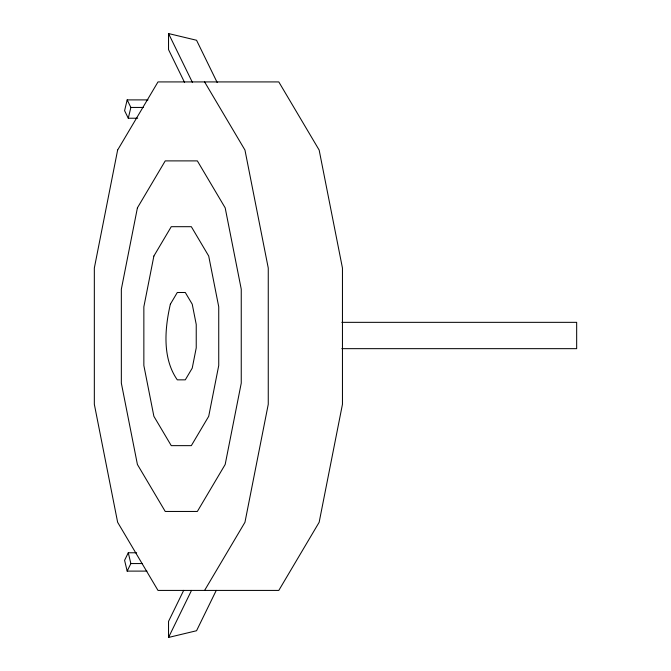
<?xml version="1.0" encoding="UTF-8"?>
<svg xmlns="http://www.w3.org/2000/svg" width="671" height="671" viewBox="0 0 671 671"><rect width="100%" height="100%" fill="white"/><g stroke="black" fill="none" stroke-linecap="round" stroke-linejoin="round"><path stroke-width="1.01" d="M147.997 99.895L127.171 99.895L124.588 110.673L128.278 118.222L137.698 118.222M128.278 118.222L130.862 107.444L127.171 99.895M136.649 552.778L128.278 552.778L124.588 560.327L127.171 571.105L146.957 571.105M127.171 571.105L130.862 563.556L128.278 552.778M183.703 590.346L168.538 621.38L168.538 637.45L196.553 630.74L216.272 590.371M168.538 637.45L191.512 590.421M204.596 590.421L244.957 522.29L268.257 404.294L268.257 268.048L244.957 150.044L204.596 81.921M130.862 107.444L143.359 107.444M341.833 322.34L576.666 322.34L576.666 348.66L341.833 348.66M130.862 563.556L142.311 563.556M184.617 82.533L168.538 49.62L168.538 33.55L196.553 40.26L217.186 82.508M168.538 33.55L192.434 82.458M117.635 150.044L94.334 268.048L94.334 404.294L117.635 522.29L157.995 590.421L278.8 590.421L319.153 522.29L342.453 404.294L342.453 268.048L319.153 150.044L278.8 81.921L157.995 81.921L117.635 150.044M137.412 207.851L121.342 289.201L121.342 383.133L137.412 464.483L165.234 511.453L197.358 511.453L225.179 464.483L241.25 383.133L241.25 289.201L225.179 207.851L197.358 160.889L165.234 160.889L137.412 207.851M153.885 256.028L143.854 306.832L143.854 365.502L153.885 416.314L171.264 445.645L191.327 445.645L208.706 416.314L218.738 365.502L218.738 306.832L208.706 256.028L191.327 226.689L171.264 226.689L153.885 256.028M170.359 304.198C164.731 328.614 162.223 358.28 177.295 379.845L185.297 379.845L192.233 368.144L196.234 347.872L196.234 324.47L192.233 304.198L185.297 292.497L177.295 292.497L170.359 304.198"/></g></svg>
